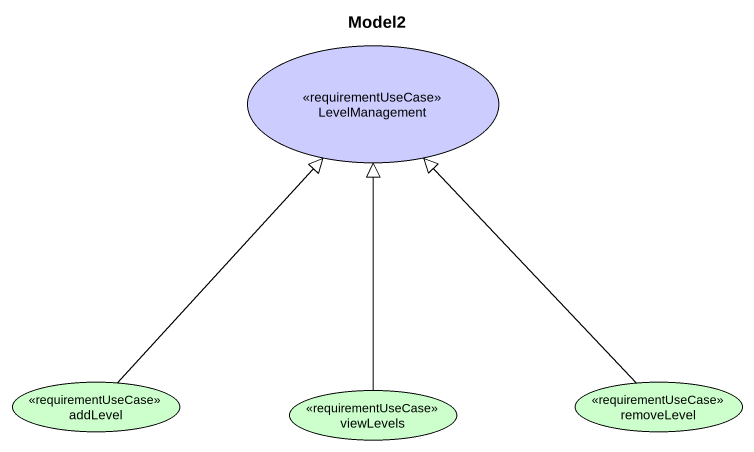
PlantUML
@startuml
title Model2
usecase LevelManagement <<requirementUseCase>> #CCCCFF
usecase addLevel <<requirementUseCase>> #CCFFCC
usecase viewLevels <<requirementUseCase>> #CCFFCC
usecase removeLevel <<requirementUseCase>> #CCFFCC
addLevel -up-|> LevelManagement
viewLevels -up-|> LevelManagement
removeLevel -up-|> LevelManagement
@enduml
